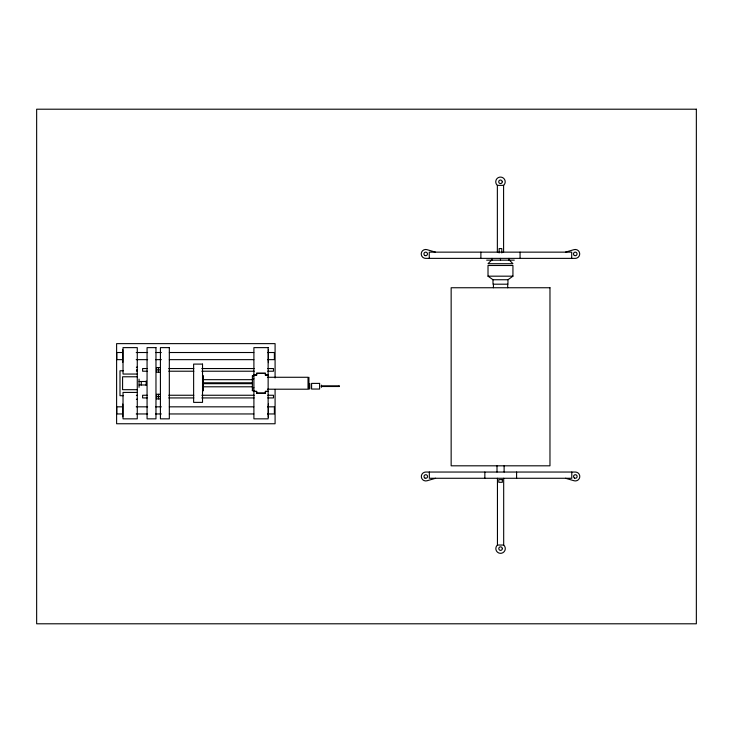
<?xml version="1.0" encoding="UTF-8"?>
<svg xmlns="http://www.w3.org/2000/svg" width="733" height="733" viewBox="0 0 733 733"><rect width="100%" height="100%" fill="white"/><g stroke="black" fill="none" stroke-linecap="round" stroke-linejoin="round"><path stroke-width="1.1" d="M491.568 260.151L488.013 263.715L512.935 263.715L509.38 260.151M339.141 385.97L339.113 386.465M503.525 185.367L504.038 184.927A4.728 4.728 0 0 0 503.589 178.247A4.728 4.728 0 0 0 496.91 178.696A4.728 4.728 0 0 0 497.359 185.367L497.359 252.143M497.505 545.04L497.001 545.489A4.728 4.728 0 0 0 497.45 552.169A4.728 4.728 0 0 0 504.121 551.72A4.728 4.728 0 0 0 503.681 545.04L503.681 478.273M507.951 279.74L512.935 276.176L512.935 265.493L488.013 265.493L488.013 276.176L492.997 279.74L507.951 279.74L507.951 284.193L492.997 284.193L492.997 279.74M565.464 252.143L574.104 249.623A4.453 4.453 0 0 1 579.675 253.343A4.453 4.453 0 0 1 575.258 258.373L425.69 258.373A4.453 4.453 0 0 1 421.273 253.343A4.453 4.453 0 0 1 426.844 249.623L435.484 252.143M435.576 478.273L426.936 480.793A4.453 4.453 0 0 1 421.365 477.073A4.453 4.453 0 0 1 425.781 472.043L575.35 472.043A4.453 4.453 0 0 1 579.757 477.073A4.453 4.453 0 0 1 574.196 480.793L565.555 478.273M497.359 185.367L503.589 185.367L503.589 252.143M486.657 260.151L514.291 260.151M488.013 276.176L512.935 276.176M122.503 352.518L116.794 352.518L116.794 359.646L122.503 359.646M136.21 352.518L147.626 352.518M155.616 352.518L161.333 352.518M169.323 352.518L253.82 352.518M267.527 352.518L274.38 352.518L274.38 359.646L267.527 359.646M136.21 359.646L147.626 359.646M155.616 359.646L161.333 359.646M169.323 359.646L253.82 359.646M136.384 367.215L137.273 367.215M160.417 367.572L156.505 367.572L156.505 372.199L160.417 372.199M147.168 368.543L142.614 368.543L142.614 371.219L147.168 371.219M168.792 368.543L193.824 368.543M201.795 368.543L254.14 368.543M267.792 368.543L273.482 368.543L273.482 371.219L267.792 371.219M136.558 369.881L137.273 369.881M156.505 369.881L160.417 369.881M123.309 370.77L120.001 370.77L120.001 395.701L123.309 395.701M136.384 370.99L137.273 371.127M168.792 371.219L193.824 371.219M201.795 371.219L254.14 371.219M137.273 374.05L123.025 374.05L123.025 347.625L137.273 347.625L137.273 418.845L123.025 418.845L123.025 392.421L137.273 392.421M253.902 375.003L256.568 375.003L256.568 373.225L265.474 373.225L265.474 375.003L268.141 375.003M253.902 375.131L256.706 375.131L256.706 373.354L265.337 373.354L265.337 375.131L268.141 375.131M252.39 375.928L253.902 375.928M137.273 376.78L122.585 376.78L122.585 389.69L137.273 389.69M267.435 377.275L308.025 377.275L308.025 389.205L267.435 389.205M252.39 378.787L253.902 378.787M203.417 379.676L252.262 379.676M139.05 381.49L146.179 381.49M203.417 382.791L252.262 382.791M203.417 383.68L252.262 383.68M139.05 384.99L146.179 384.99M321.384 385.961L339.26 385.961M321.384 386.483L339.187 386.483L321.384 386.474M203.417 386.795L252.262 386.795M252.39 387.693L253.902 387.693M252.39 390.423L253.902 390.423M252.39 390.542L253.902 390.542M253.902 391.34L256.706 391.34L256.706 393.117L265.337 393.117L265.337 391.34L268.141 391.34M253.902 391.468L256.568 391.468L256.568 393.255L265.474 393.255L265.474 391.468L268.141 391.468M160.417 394.281L156.505 394.281L156.505 398.908L160.417 398.908M147.168 395.252L142.614 395.252L142.614 397.927L147.168 397.927M168.792 395.252L193.824 395.252M201.795 395.252L254.14 395.252M267.792 395.252L273.482 395.252L273.482 397.927L267.792 397.927M136.558 395.353L137.273 395.353M136.384 395.481L137.273 395.481M156.505 396.59L160.417 396.59M168.792 397.927L193.824 397.927M201.795 397.927L254.14 397.927M136.384 399.265L137.273 399.265M122.503 406.833L116.794 406.833L116.794 413.953L122.503 413.953M136.21 406.833L147.626 406.833M155.616 406.833L161.333 406.833M169.323 406.833L253.82 406.833M267.527 406.833L274.38 406.833L274.38 413.953L267.527 413.953M136.21 413.953L147.626 413.953M155.616 413.953L161.333 413.953M169.323 413.953L253.82 413.953M503.681 545.04L497.45 545.04L497.45 478.273M571.694 258.373L571.694 252.143L429.254 252.143L429.254 258.373M571.786 472.043L571.786 478.273L429.336 478.273L429.336 472.043M520.063 252.143L520.063 258.373M516.591 472.043L516.591 478.273M508.977 258.373L508.977 260.151M507.685 284.193L507.685 287.748M504.121 465.812L504.121 472.043M501.812 252.931L501.812 248.579L499.136 248.579L499.136 252.931M500.474 258.373L500.474 260.151M497.001 465.812L497.001 472.043M493.437 284.193L493.437 287.748M491.971 258.373L491.971 260.151M484.852 472.043L484.852 478.273M480.885 252.143L480.885 258.373M321.384 385.118L321.384 387.326M309.812 383.551L309.812 388.893M308.923 377.275L308.923 389.205M275.086 377.971L275.086 343.63L116.611 343.63L116.611 423.756L275.086 423.756L275.086 389.415M268.415 349.559L268.415 362.643M268.415 403.901L268.415 416.985M252.39 375.672L252.39 390.808M203.417 375.672L203.417 390.808M158.465 367.572L158.465 372.199M158.465 394.281L158.465 398.908M146.179 381.013L146.179 385.466M141.277 381.49L141.277 384.99M139.05 379.144L139.05 387.336M122.759 349.76L122.759 362.395M122.759 404.066L122.759 416.711M696.35 109.208L36.65 109.208L36.65 623.792L696.35 623.792L696.35 109.208M549.97 287.748L451.152 287.748L451.152 465.812L549.97 465.812L549.97 287.748M155.973 347.625L147.067 347.625L147.067 418.845L155.973 418.845L155.973 347.625M169.323 347.625L160.417 347.625L160.417 418.845L169.323 418.845L169.323 347.625M268.141 347.625L253.902 347.625L253.902 418.845L268.141 418.845L268.141 347.625M202.528 364.099L193.631 364.099L193.631 402.38L202.528 402.38L202.528 364.099M319.606 383.396L311.589 383.396L311.589 389.049L319.606 389.049L319.606 383.396M502.343 479.62L498.779 479.62L498.779 482.296L502.343 482.296L502.343 479.62M502.252 181.811L502.197 181.344A1.778 1.778 0 0 0 498.697 181.811L498.752 182.27A1.778 1.778 0 0 0 502.252 181.811M502.343 548.605L502.279 548.147A1.778 1.778 0 0 0 498.779 548.605L498.843 549.063A1.778 1.778 0 0 0 502.343 548.605M574.37 255.46A1.778 1.778 0 0 0 577.036 253.92A1.778 1.778 0 0 0 574.37 252.381A1.778 1.778 0 0 0 574.37 255.46M424.801 255.46A1.778 1.778 0 0 0 427.467 253.92A1.778 1.778 0 0 0 424.801 252.381A1.778 1.778 0 0 0 424.801 255.46M574.452 478.035A1.778 1.778 0 0 0 577.128 476.496A1.778 1.778 0 0 0 574.452 474.947A1.778 1.778 0 0 0 574.452 478.035M424.893 478.035A1.778 1.778 0 0 0 427.559 476.496A1.778 1.778 0 0 0 424.893 474.947A1.778 1.778 0 0 0 424.893 478.035"/></g></svg>
